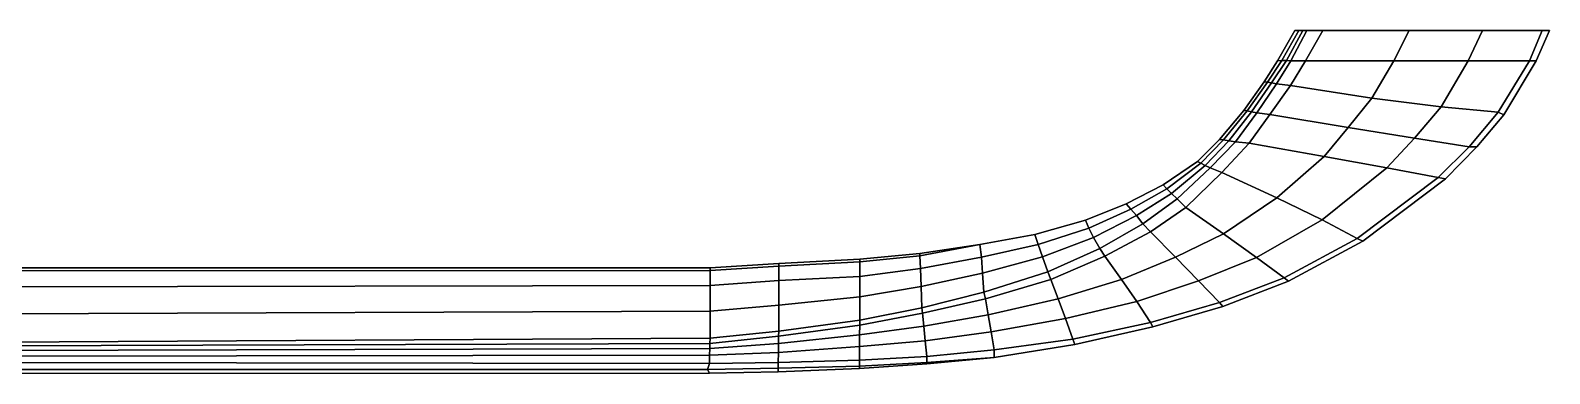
# Model space of a CAD drawing. Extents: x -125 to 123, y -28 to 0.
# Drawn here: x 0.2 to 122.5, y -27.6 to 0 of the extents above; entities that cross this region are included whole.
import ezdxf

# ---------------------------------------------------------------- set-up
doc = ezdxf.new("R2010")
doc.units = 0
doc.layers.add('METAL', color=5, linetype='CONTINUOUS')

msp = doc.modelspace()

# ---------------------------------------------------------------- meshes
at = {"layer": 'METAL'}
mesh = msp.add_polyface(dxfattribs=at)
corners = [(101.7, -2.46, 4.61), (100.53, -4.3, 4.63), (101.67, -4.45, 4.44), (102.88, -2.46, 4.42), (98.95, -6.63, 4.63), (100, -6.77, 4.45), (97.25, -8.98, 4.64), (98.34, -9.08, 4.46), (102.34, 0, 2.33), (102.02, -0.01, 0.83), (100.61, -2.46, 0.97), (100.97, -2.44, 2.31), (99.54, -4.15, 1.07), (99.8, -4.17, 2.47), (97.9, -6.46, 1.07), (98.17, -6.49, 2.47), (95.94, -8.78, 1.07), (96.26, -8.83, 2.47), (102.66, 0, 3.61), (101.34, -2.44, 3.57), (102.97, -0.01, 4.68), (101.7, -2.46, 4.61), (100.13, -4.22, 3.66), (100.53, -4.3, 4.63), (98.52, -6.55, 3.66), (98.95, -6.63, 4.63), (96.7, -8.9, 3.66), (97.25, -8.98, 4.64), (100.61, -2.46, 0.29), (102.02, -0.01, 0.29), (99.54, -4.15, 0.37), (97.9, -6.46, 0.37), (95.94, -8.78, 0.37), (99.54, -4.15, 0.02), (97.9, -6.46, 0.02), (97.9, -6.46, 0.13), (99.54, -4.15, 0.13), (102.02, -0.01, 0.11), (100.61, -2.46, 0.11), (95.94, -8.78, 0.13), (102.02, -0.01, 0.02), (100.61, -2.46, 0.02), (95.94, -8.78, 0.02), (101.7, -2.46, -4.58), (102.88, -2.46, -4.38), (101.67, -4.45, -4.4), (100.53, -4.3, -4.59), (100, -6.77, -4.42), (98.95, -6.63, -4.6), (98.34, -9.08, -4.43), (97.25, -8.98, -4.6), (102.34, 0, -2.29), (100.97, -2.44, -2.27), (100.61, -2.46, -0.93), (102.02, -0.01, -0.79), (99.8, -4.17, -2.43), (99.54, -4.15, -1.03), (98.17, -6.49, -2.43), (97.9, -6.46, -1.03), (96.26, -8.83, -2.44), (95.94, -8.78, -1.03), (102.66, 0, -3.58), (101.34, -2.44, -3.53), (100.13, -4.22, -3.62), (101.7, -2.46, -4.58), (100.53, -4.3, -4.59), (98.52, -6.55, -3.62), (98.95, -6.63, -4.6), (96.7, -8.9, -3.63), (97.25, -8.98, -4.6), (100.61, -2.46, -0.25), (102.02, -0.01, -0.25), (99.54, -4.15, -0.33), (97.9, -6.46, -0.33), (95.94, -8.78, -0.33), (99.54, -4.15, -0.1), (97.9, -6.46, -0.1), (100.61, -2.46, -0.07), (102.02, -0.01, -0.07), (94.18, -10.56, -0.33), (94.18, -10.56, -0.1), (95.94, -8.78, -0.1)]
mesh.append_faces([[corners[k] for k in face] for face in [(0, 1, 2, 3), (1, 4, 5, 2), (4, 6, 7, 5), (8, 9, 10, 11), (11, 10, 12, 13), (13, 12, 14, 15), (15, 14, 16, 17), (18, 8, 11, 19), (20, 18, 19, 21), (19, 11, 13, 22), (21, 19, 22, 23), (22, 13, 15, 24), (23, 22, 24, 25), (24, 15, 17, 26), (25, 24, 26, 27), (28, 10, 9, 29), (30, 12, 10, 28), (31, 14, 12, 30), (32, 16, 14, 31), (33, 34, 35, 36), (28, 29, 37, 38), (36, 30, 28, 38), (31, 30, 36, 35), (32, 31, 35, 39), (38, 37, 40, 41), (36, 38, 41, 33), (39, 35, 34, 42), (43, 44, 45, 46), (46, 45, 47, 48), (48, 47, 49, 50), (51, 52, 53, 54), (52, 55, 56, 53), (55, 57, 58, 56), (57, 59, 60, 58), (61, 62, 52, 51), (62, 63, 55, 52), (64, 65, 63, 62), (63, 66, 57, 55), (65, 67, 66, 63), (66, 68, 59, 57), (67, 69, 68, 66), (70, 71, 54, 53), (72, 70, 53, 56), (73, 72, 56, 58), (74, 73, 58, 60), (33, 75, 76, 34), (70, 77, 78, 71), (75, 77, 70, 72), (73, 76, 75, 72), (79, 80, 81, 74), (74, 81, 76, 73), (77, 41, 40, 78), (75, 33, 41, 77), (81, 42, 34, 76)]])
mesh = msp.add_polyface(dxfattribs=at)
corners = [(102.97, -0.01, 4.68), (101.7, -2.46, 4.61), (102.88, -2.46, 4.42), (104.27, -0.01, 4.48), (115.5, 0, 1.88), (115.5, -0.01, 0.83), (104.27, -0.01, 0.83), (104.27, 0, 2.26), (102.02, -0.01, 0.83), (102.34, 0, 2.33), (104.27, 0, 3.48), (102.66, 0, 3.61), (104.27, -0.01, 4.48), (102.97, -0.01, 4.68), (104.29, -0.01, 0.29), (115.65, -0.01, 0.29), (114.13, -11.97, 0.37), (113.54, -11.84, 1.07), (107.04, -16.76, 1.29), (107.48, -16.97, 0.56), (101.16, -19.92, 1.67), (101.5, -20.19, 0.9), (102.02, -0.01, 0.29), (104.29, -0.01, 0.02), (102.02, -0.01, 0.02), (102.02, -0.01, 0.11), (104.29, -0.01, 0.11), (115.65, -0.01, 0.11), (107.48, -16.97, 0.56), (101.5, -20.19, 0.9), (101.5, -20.19, 0.31), (107.48, -16.97, 0.19), (111.22, -0.01, 3.57), (109.97, -2.46, 3.53), (101.67, -4.45, 4.44), (108.22, -5.46, 3.57), (106.3, -7.82, 3.61), (100, -6.77, 4.45), (98.34, -9.08, 4.46), (104.37, -10.16, 3.65), (111.65, -8.69, 2.45), (109.43, -11.08, 2.52), (100.56, -13.48, 3.8), (104.2, -15.25, 2.71), (113.54, -11.84, 1.07), (107.04, -16.76, 1.29), (98.92, -18.29, 3.01), (101.16, -19.92, 1.67), (111.22, -0.01, 3.57), (110.51, 0, 2.97), (113.79, -6.17, 2.39), (115.65, -0.01, 0.02), (101.5, -20.19, 0.02), (107.48, -16.97, 0.02), (102.97, -0.01, -4.65), (104.27, -0.01, -4.45), (102.88, -2.46, -4.38), (101.7, -2.46, -4.58), (115.5, 0, -1.85), (104.27, 0, -2.23), (104.27, -0.01, -0.79), (115.5, -0.01, -0.79), (102.34, 0, -2.29), (102.02, -0.01, -0.79), (104.27, 0, -3.44), (102.97, -0.01, -4.65), (101.7, -2.46, -4.58), (101.34, -2.44, -3.53), (102.66, 0, -3.58), (102.66, 0, -3.58), (104.27, -0.01, -4.45), (102.97, -0.01, -4.65), (104.29, -0.01, -0.25), (115.65, -0.01, -0.25), (114.13, -11.97, -0.33), (107.48, -16.97, -0.52), (107.04, -16.76, -1.26), (113.54, -11.84, -1.03), (101.5, -20.19, -0.87), (101.16, -19.92, -1.64), (102.02, -0.01, -0.25), (104.29, -0.01, -0.07), (102.02, -0.01, -0.07), (115.65, -0.01, -0.07), (107.48, -16.97, -0.52), (107.48, -16.97, -0.16), (101.5, -20.19, -0.28), (101.5, -20.19, -0.87), (111.22, -0.01, -3.53), (109.97, -2.46, -3.5), (108.22, -5.46, -3.53), (101.67, -4.45, -4.4), (106.3, -7.82, -3.57), (104.37, -10.16, -3.62), (98.34, -9.08, -4.43), (100, -6.77, -4.42), (111.65, -8.69, -2.42), (109.43, -11.08, -2.48), (104.2, -15.25, -2.68), (100.56, -13.48, -3.76), (113.54, -11.84, -1.03), (107.04, -16.76, -1.26), (101.16, -19.92, -1.64), (98.92, -18.29, -2.97), (110.51, 0, -2.93), (111.22, -0.01, -3.53), (113.79, -6.17, -2.35)]
mesh.append_faces([[corners[k] for k in face] for face in [(0, 1, 2, 3), (4, 5, 6, 7), (7, 6, 8, 9), (7, 10, 4, 4), (10, 7, 9, 11), (12, 10, 11, 13), (14, 6, 5, 15), (16, 17, 18, 19), (19, 18, 20, 21), (22, 8, 6, 14), (23, 24, 25, 26), (14, 15, 27, 26), (28, 29, 30, 31), (22, 14, 26, 25), (32, 3, 2, 33), (33, 2, 34, 35), (36, 37, 38, 39), (35, 34, 37, 36), (40, 36, 39, 41), (41, 39, 42, 43), (44, 41, 43, 45), (45, 43, 46, 47), (12, 48, 49, 10), (50, 35, 36, 40), (26, 27, 51, 23), (31, 30, 52, 53), (54, 55, 56, 57), (58, 59, 60, 61), (59, 62, 63, 60), (59, 58, 64, 64), (65, 66, 67, 68), (64, 69, 62, 59), (70, 71, 69, 64), (72, 73, 61, 60), (74, 75, 76, 77), (75, 78, 79, 76), (80, 72, 60, 63), (23, 81, 82, 24), (72, 81, 83, 73), (84, 85, 86, 87), (80, 82, 81, 72), (88, 89, 56, 55), (89, 90, 91, 56), (92, 93, 94, 95), (90, 92, 95, 91), (96, 97, 93, 92), (97, 98, 99, 93), (100, 101, 98, 97), (101, 102, 103, 98), (70, 64, 104, 105), (106, 96, 92, 90), (81, 23, 51, 83), (85, 53, 52, 86)]])
mesh = msp.add_polyface(dxfattribs=at)
corners = [(121.93, -0.01, 0.83), (115.5, -0.01, 0.83), (115.5, 0, 1.88), (104.27, 0, 3.48), (110.51, 0, 2.97), (114.26, 0, 2.43), (122.52, -0.01, 0.29), (121.93, -0.01, 0.83), (120.89, -2.46, 0.83), (121.43, -2.46, 0.32), (118.38, -6.6, 0.89), (118.83, -6.79, 0.31), (116.04, -9.37, 0.98), (116.66, -9.37, 0.34), (115.65, -0.01, 0.29), (122.52, -0.01, 0.29), (113.54, -11.84, 1.07), (114.13, -11.97, 0.37), (118.83, -6.79, 0.02), (121.43, -2.46, 0.02), (121.43, -2.46, 0.13), (118.83, -6.79, 0.11), (116.66, -9.37, 0.02), (116.66, -9.37, 0.12), (107.48, -16.97, 0.02), (114.13, -11.97, 0.02), (114.13, -11.97, 0.13), (107.48, -16.97, 0.19), (122.52, -0.01, 0.29), (121.43, -2.46, 0.32), (122.52, -0.01, 0.11), (118.83, -6.79, 0.31), (116.66, -9.37, 0.34), (114.13, -11.97, 0.37), (107.48, -16.97, 0.56), (122.52, -0.01, 0.11), (115.65, -0.01, 0.11), (117.11, -0.01, 2.35), (117.11, -0.01, 2.35), (111.22, -0.01, 3.57), (109.97, -2.46, 3.53), (115.97, -2.46, 2.34), (121.93, -0.01, 0.83), (120.89, -2.46, 0.83), (108.22, -5.46, 3.57), (113.79, -6.17, 2.39), (118.38, -6.6, 0.89), (116.04, -9.37, 0.98), (111.65, -8.69, 2.45), (109.43, -11.08, 2.52), (113.54, -11.84, 1.07), (111.22, -0.01, 3.57), (122.52, -0.01, 0.02), (122.52, -0.01, 0.02), (115.65, -0.01, 0.02), (121.93, -0.01, -0.79), (115.5, 0, -1.85), (115.5, -0.01, -0.79), (114.26, 0, -2.4), (110.51, 0, -2.93), (104.27, 0, -3.44), (122.52, -0.01, -0.25), (121.43, -2.46, -0.28), (120.89, -2.46, -0.79), (121.93, -0.01, -0.79), (118.83, -6.79, -0.27), (118.38, -6.6, -0.86), (116.66, -9.37, -0.3), (116.04, -9.37, -0.94), (115.65, -0.01, -0.25), (122.52, -0.01, -0.25), (114.13, -11.97, -0.33), (113.54, -11.84, -1.03), (118.83, -6.79, -0.08), (121.43, -2.46, -0.09), (116.66, -9.37, -0.09), (107.48, -16.97, -0.16), (114.13, -11.97, -0.1), (122.52, -0.01, -0.25), (122.52, -0.01, -0.07), (121.43, -2.46, -0.28), (118.83, -6.79, -0.27), (116.66, -9.37, -0.3), (114.13, -11.97, -0.33), (107.48, -16.97, -0.52), (115.65, -0.01, -0.07), (122.52, -0.01, -0.07), (117.11, -0.01, -2.32), (117.11, -0.01, -2.32), (115.97, -2.46, -2.3), (109.97, -2.46, -3.5), (111.22, -0.01, -3.53), (121.93, -0.01, -0.79), (120.89, -2.46, -0.79), (113.79, -6.17, -2.35), (108.22, -5.46, -3.53), (118.38, -6.6, -0.86), (116.04, -9.37, -0.94), (113.54, -11.84, -1.03), (109.43, -11.08, -2.48), (111.65, -8.69, -2.42), (111.22, -0.01, -3.53)]
mesh.append_faces([[corners[k] for k in face] for face in [(0, 1, 2, 2), (3, 4, 5, 2), (6, 7, 8, 9), (9, 8, 10, 11), (11, 10, 12, 13), (14, 1, 0, 15), (13, 12, 16, 17), (18, 19, 20, 21), (22, 18, 21, 23), (24, 25, 26, 27), (28, 29, 20, 30), (29, 31, 21, 20), (31, 32, 23, 21), (33, 34, 27, 26), (14, 15, 35, 36), (32, 33, 26, 23), (37, 0, 2, 5), (38, 39, 40, 41), (42, 38, 41, 43), (41, 40, 44, 45), (43, 41, 45, 46), (47, 48, 49, 50), (51, 37, 5, 4), (46, 45, 48, 47), (30, 20, 19, 52), (36, 35, 53, 54), (23, 26, 25, 22), (55, 56, 57, 57), (58, 59, 60, 56), (61, 62, 63, 64), (62, 65, 66, 63), (65, 67, 68, 66), (69, 70, 55, 57), (67, 71, 72, 68), (18, 73, 74, 19), (22, 75, 73, 18), (24, 76, 77, 25), (78, 79, 74, 80), (80, 74, 73, 81), (81, 73, 75, 82), (83, 77, 76, 84), (69, 85, 86, 70), (82, 75, 77, 83), (87, 58, 56, 55), (88, 89, 90, 91), (92, 93, 89, 88), (89, 94, 95, 90), (93, 96, 94, 89), (97, 98, 99, 100), (101, 59, 58, 87), (96, 97, 100, 94), (79, 52, 19, 74), (85, 54, 53, 86), (75, 22, 25, 77)]])
mesh = msp.add_polyface(dxfattribs=at)
corners = [(97.25, -8.98, 4.64), (95.21, -11.07, 4.7), (96.14, -11.45, 4.55), (98.34, -9.08, 4.46), (92.53, -13.57, 4.77), (93.24, -14.26, 4.65), (96.26, -8.83, 2.47), (95.94, -8.78, 1.07), (94.18, -10.56, 1.07), (94.45, -10.7, 2.49), (91.42, -12.43, 1.07), (91.72, -12.76, 2.52), (96.7, -8.9, 3.66), (94.79, -10.88, 3.7), (97.25, -8.98, 4.64), (95.21, -11.07, 4.7), (92.09, -13.14, 3.75), (92.53, -13.57, 4.77), (101.5, -20.19, 0.9), (101.16, -19.92, 1.67), (95.96, -21.91, 1.98), (96.21, -22.24, 1.35), (94.18, -10.56, 0.37), (95.94, -8.78, 0.37), (91.42, -12.43, 0.37), (90.39, -23.52, 2.33), (90.59, -23.88, 1.57), (96.21, -22.24, 0.02), (101.5, -20.19, 0.02), (101.5, -20.19, 0.31), (96.21, -22.24, 0.46), (95.94, -8.78, 0.02), (94.18, -10.56, 0.02), (94.18, -10.56, 0.13), (95.94, -8.78, 0.13), (101.5, -20.19, 0.9), (96.21, -22.24, 1.35), (91.42, -12.43, 0.13), (90.59, -23.88, 1.57), (90.59, -23.88, 0.53), (104.37, -10.16, 3.65), (100.56, -13.48, 3.8), (96.28, -16.4, 4), (90.4, -16.23, 4.66), (92.4, -18.27, 4.13), (104.2, -15.25, 2.71), (98.92, -18.29, 3.01), (94.25, -20.16, 3.24), (101.16, -19.92, 1.67), (95.96, -21.91, 1.98), (89.29, -21.83, 3.5), (90.39, -23.52, 2.33), (91.42, -12.43, 0.02), (90.59, -23.88, 0.02), (97.25, -8.98, -4.6), (98.34, -9.08, -4.43), (96.14, -11.45, -4.51), (95.21, -11.07, -4.66), (93.24, -14.26, -4.61), (92.53, -13.57, -4.74), (96.26, -8.83, -2.44), (94.45, -10.7, -2.46), (94.18, -10.56, -1.03), (95.94, -8.78, -1.03), (91.72, -12.76, -2.48), (91.42, -12.43, -1.03), (96.7, -8.9, -3.63), (94.79, -10.88, -3.67), (97.25, -8.98, -4.6), (95.21, -11.07, -4.66), (92.09, -13.14, -3.72), (92.53, -13.57, -4.74), (101.5, -20.19, -0.87), (96.21, -22.24, -1.32), (95.96, -21.91, -1.95), (101.16, -19.92, -1.64), (94.18, -10.56, -0.33), (95.94, -8.78, -0.33), (91.42, -12.43, -0.33), (90.59, -23.88, -1.53), (90.39, -23.52, -2.29), (96.21, -22.24, -0.43), (101.5, -20.19, -0.28), (95.94, -8.78, -0.1), (94.18, -10.56, -0.1), (101.5, -20.19, -0.87), (96.21, -22.24, -1.32), (91.42, -12.43, -0.1), (90.59, -23.88, -0.5), (90.59, -23.88, -1.53), (104.37, -10.16, -3.62), (100.56, -13.48, -3.76), (96.28, -16.4, -3.97), (92.4, -18.27, -4.09), (90.4, -16.23, -4.62), (104.2, -15.25, -2.68), (98.92, -18.29, -2.97), (94.25, -20.16, -3.2), (101.16, -19.92, -1.64), (95.96, -21.91, -1.95), (90.39, -23.52, -2.29), (89.29, -21.83, -3.46)]
mesh.append_faces([[corners[k] for k in face] for face in [(0, 1, 2, 3), (1, 4, 5, 2), (6, 7, 8, 9), (9, 8, 10, 11), (12, 6, 9, 13), (14, 12, 13, 15), (13, 9, 11, 16), (15, 13, 16, 17), (18, 19, 20, 21), (22, 8, 7, 23), (24, 10, 8, 22), (21, 20, 25, 26), (27, 28, 29, 30), (31, 32, 33, 34), (35, 36, 30, 29), (22, 23, 34, 33), (24, 22, 33, 37), (36, 38, 39, 30), (40, 3, 2, 41), (41, 2, 5, 42), (42, 5, 43, 44), (45, 41, 42, 46), (46, 42, 44, 47), (48, 46, 47, 49), (49, 47, 50, 51), (37, 33, 32, 52), (30, 39, 53, 27), (54, 55, 56, 57), (57, 56, 58, 59), (60, 61, 62, 63), (61, 64, 65, 62), (66, 67, 61, 60), (68, 69, 67, 66), (67, 70, 64, 61), (69, 71, 70, 67), (72, 73, 74, 75), (76, 77, 63, 62), (78, 76, 62, 65), (73, 79, 80, 74), (27, 81, 82, 28), (31, 83, 84, 32), (85, 82, 81, 86), (78, 87, 84, 76), (86, 81, 88, 89), (90, 91, 56, 55), (91, 92, 58, 56), (92, 93, 94, 58), (95, 96, 92, 91), (96, 97, 93, 92), (98, 99, 97, 96), (99, 100, 101, 97), (87, 52, 32, 84), (81, 27, 53, 88)]])
mesh = msp.add_polyface(dxfattribs=at)
corners = [(92.53, -13.57, 4.77), (89.78, -15.57, 4.75), (90.4, -16.23, 4.66), (93.24, -14.26, 4.65), (86.33, -17.58, 4.75), (82.13, -19.44, 4.79), (82.36, -20.07, 4.79), (86.73, -18.2, 4.71), (91.72, -12.76, 2.52), (91.42, -12.43, 1.07), (88.43, -13.97, 1.07), (88.81, -14.39, 2.51), (85.43, -15.93, 2.51), (85.17, -15.3, 1.07), (81.09, -16.45, 1.06), (81.36, -17.24, 2.6), (92.09, -13.14, 3.75), (89.26, -14.92, 3.74), (92.53, -13.57, 4.77), (89.78, -15.57, 4.75), (85.82, -16.69, 3.74), (81.7, -18.24, 3.85), (86.33, -17.58, 4.75), (82.13, -19.44, 4.79), (90.59, -23.88, 1.57), (90.39, -23.52, 2.33), (84.15, -24.86, 2.81), (84.31, -25.3, 2.01), (85.17, -15.3, 0.37), (85.17, -15.3, 1.07), (88.43, -13.97, 0.46), (91.42, -12.43, 0.37), (84.31, -25.3, 0.02), (90.59, -23.88, 0.02), (90.59, -23.88, 0.53), (84.31, -25.3, 0.68), (88.43, -13.97, 0.02), (85.17, -15.3, 0.02), (85.17, -15.3, 0.13), (88.43, -13.97, 0.17), (90.59, -23.88, 1.57), (84.31, -25.3, 2.01), (91.42, -12.43, 0.13), (88.07, -20.06, 4.29), (82.96, -21.61, 4.45), (92.4, -18.27, 4.13), (89.29, -21.83, 3.5), (83.55, -23.2, 3.79), (90.39, -23.52, 2.33), (84.15, -24.86, 2.81), (94.25, -20.16, 3.24), (91.42, -12.43, 0.02), (92.53, -13.57, -4.74), (93.24, -14.26, -4.61), (90.4, -16.23, -4.62), (89.78, -15.57, -4.71), (86.33, -17.58, -4.71), (86.73, -18.2, -4.67), (82.36, -20.07, -4.76), (82.13, -19.44, -4.76), (91.72, -12.76, -2.48), (88.81, -14.39, -2.47), (88.43, -13.97, -1.03), (91.42, -12.43, -1.03), (85.43, -15.93, -2.47), (81.36, -17.24, -2.57), (81.09, -16.45, -1.02), (85.17, -15.3, -1.03), (92.09, -13.14, -3.72), (89.26, -14.92, -3.7), (92.53, -13.57, -4.74), (89.78, -15.57, -4.71), (85.82, -16.69, -3.7), (81.7, -18.24, -3.81), (86.33, -17.58, -4.71), (82.13, -19.44, -4.76), (90.59, -23.88, -1.53), (84.31, -25.3, -1.97), (84.15, -24.86, -2.78), (90.39, -23.52, -2.29), (85.17, -15.3, -0.33), (88.43, -13.97, -0.43), (85.17, -15.3, -1.03), (91.42, -12.43, -0.33), (84.31, -25.3, -0.64), (90.59, -23.88, -0.5), (88.43, -13.97, -0.13), (85.17, -15.3, -0.1), (90.59, -23.88, -1.53), (84.31, -25.3, -1.97), (91.42, -12.43, -0.1), (81.09, -16.45, -0.3), (81.09, -16.45, -0.04), (88.07, -20.06, -4.25), (82.96, -21.61, -4.42), (92.4, -18.27, -4.09), (89.29, -21.83, -3.46), (83.55, -23.2, -3.76), (90.39, -23.52, -2.29), (84.15, -24.86, -2.78), (94.25, -20.16, -3.2), (81.09, -16.45, 0.02)]
mesh.append_faces([[corners[k] for k in face] for face in [(0, 1, 2, 3), (4, 5, 6, 7), (1, 4, 7, 2), (8, 9, 10, 11), (12, 13, 14, 15), (11, 10, 13, 12), (16, 8, 11, 17), (18, 16, 17, 19), (20, 12, 15, 21), (22, 20, 21, 23), (17, 11, 12, 20), (19, 17, 20, 22), (24, 25, 26, 27), (28, 29, 10, 30), (30, 10, 9, 31), (32, 33, 34, 35), (36, 37, 38, 39), (40, 41, 35, 34), (28, 30, 39, 38), (30, 31, 42, 39), (43, 7, 6, 44), (45, 2, 7, 43), (46, 43, 44, 47), (48, 46, 47, 49), (50, 45, 43, 46), (39, 42, 51, 36), (52, 53, 54, 55), (56, 57, 58, 59), (55, 54, 57, 56), (60, 61, 62, 63), (64, 65, 66, 67), (61, 64, 67, 62), (68, 69, 61, 60), (70, 71, 69, 68), (72, 73, 65, 64), (74, 75, 73, 72), (69, 72, 64, 61), (71, 74, 72, 69), (76, 77, 78, 79), (80, 81, 62, 82), (81, 83, 63, 62), (32, 84, 85, 33), (36, 86, 87, 37), (88, 85, 84, 89), (80, 87, 86, 81), (81, 86, 90, 83), (91, 92, 87, 80), (93, 94, 58, 57), (95, 93, 57, 54), (96, 97, 94, 93), (98, 99, 97, 96), (100, 96, 93, 95), (86, 36, 51, 90), (92, 101, 37, 87)]])
mesh = msp.add_polyface(dxfattribs=at)
corners = [(72.05, -22.78, 4.97), (77.12, -21.61, 4.91), (76.99, -21.08, 4.85), (71.98, -22.35, 4.95), (82.13, -19.44, 4.79), (82.36, -20.07, 4.79), (76.78, -18.27, 2.67), (76.67, -17.24, 1.07), (71.82, -18.17, 1.13), (71.88, -19.17, 2.7), (81.36, -17.24, 2.6), (81.09, -16.45, 1.06), (76.88, -19.55, 4.22), (71.93, -20.63, 4.46), (76.88, -19.55, 4.22), (71.93, -20.63, 4.46), (81.7, -18.24, 3.85), (82.13, -19.44, 4.79), (77.8, -26.35, 2.43), (77.8, -25.73, 3.3), (72.39, -26.28, 3.59), (72.39, -26.76, 2.79), (76.67, -17.24, 0.37), (76.67, -17.24, 1.07), (81.09, -16.45, 1.06), (81.09, -16.45, 0.34), (85.17, -15.3, 1.07), (85.17, -15.3, 0.37), (84.31, -25.3, 2.01), (84.15, -24.86, 2.81), (81.09, -16.45, 0.02), (76.67, -17.24, 0.02), (76.67, -17.24, 0.13), (81.09, -16.45, 0.08), (77.8, -26.35, 2.43), (72.39, -26.76, 2.79), (72.39, -26.86, 0.94), (77.8, -26.35, 0.82), (85.17, -15.3, 0.13), (84.31, -25.3, 2.01), (84.31, -25.3, 0.68), (77.34, -22.91, 4.62), (72.16, -23.83, 4.7), (82.96, -21.61, 4.45), (77.56, -24.28, 4.08), (72.27, -25, 4.23), (77.8, -25.73, 3.3), (72.39, -26.28, 3.59), (83.55, -23.2, 3.79), (84.15, -24.86, 2.81), (72.39, -26.86, 0.02), (77.8, -26.35, 0.02), (85.17, -15.3, 0.02), (84.31, -25.3, 0.02), (72.05, -22.78, -4.94), (71.98, -22.35, -4.92), (76.99, -21.08, -4.82), (77.12, -21.61, -4.87), (82.13, -19.44, -4.76), (82.36, -20.07, -4.76), (76.78, -18.27, -2.63), (71.88, -19.17, -2.67), (71.82, -18.17, -1.09), (76.67, -17.24, -1.03), (81.36, -17.24, -2.57), (81.09, -16.45, -1.02), (76.88, -19.55, -4.19), (71.93, -20.63, -4.42), (71.93, -20.63, -4.42), (76.88, -19.55, -4.19), (81.7, -18.24, -3.81), (82.13, -19.44, -4.76), (77.8, -26.35, -2.39), (72.39, -26.76, -2.75), (72.39, -26.28, -3.55), (77.8, -25.73, -3.26), (76.67, -17.24, -0.33), (81.09, -16.45, -0.3), (81.09, -16.45, -1.02), (76.67, -17.24, -1.03), (85.17, -15.3, -0.33), (85.17, -15.3, -1.03), (71.82, -17.96, -0.6), (84.31, -25.3, -1.97), (84.15, -24.86, -2.78), (81.09, -16.45, -0.04), (76.67, -17.24, -0.1), (71.82, -17.96, -0.22), (71.82, -17.96, 0.02), (77.8, -26.35, -2.39), (77.8, -26.35, -0.78), (72.39, -26.86, -0.9), (72.39, -26.76, -2.75), (84.31, -25.3, -1.97), (84.31, -25.3, -0.64), (77.34, -22.91, -4.58), (72.16, -23.83, -4.66), (82.96, -21.61, -4.42), (77.56, -24.28, -4.04), (72.27, -25, -4.2), (77.8, -25.73, -3.26), (72.39, -26.28, -3.55), (83.55, -23.2, -3.76), (84.15, -24.86, -2.78)]
mesh.append_faces([[corners[k] for k in face] for face in [(0, 1, 2, 3), (4, 2, 1, 5), (6, 7, 8, 9), (10, 11, 7, 6), (12, 6, 9, 13), (2, 14, 15, 3), (16, 10, 6, 12), (17, 16, 14, 2), (18, 19, 20, 21), (22, 23, 24, 25), (25, 24, 26, 27), (28, 29, 19, 18), (30, 31, 32, 33), (34, 35, 36, 37), (22, 25, 33, 32), (25, 27, 38, 33), (39, 34, 37, 40), (41, 1, 0, 42), (43, 5, 1, 41), (44, 41, 42, 45), (46, 44, 45, 47), (48, 43, 41, 44), (49, 48, 44, 46), (37, 36, 50, 51), (33, 38, 52, 30), (40, 37, 51, 53), (54, 55, 56, 57), (58, 59, 57, 56), (60, 61, 62, 63), (64, 60, 63, 65), (66, 67, 61, 60), (56, 55, 68, 69), (70, 66, 60, 64), (71, 56, 69, 70), (72, 73, 74, 75), (76, 77, 78, 79), (77, 80, 81, 78), (82, 76, 79, 62), (83, 72, 75, 84), (30, 85, 86, 31), (31, 86, 87, 88), (89, 90, 91, 92), (76, 86, 85, 77), (87, 86, 76, 82), (93, 94, 90, 89), (95, 96, 54, 57), (97, 95, 57, 59), (98, 99, 96, 95), (100, 101, 99, 98), (102, 98, 95, 97), (103, 100, 98, 102), (90, 51, 50, 91), (94, 53, 51, 90)]])
mesh = msp.add_polyface(dxfattribs=at)
corners = [(66.99, -23.74, 5.04), (67, -23.35, 4.93), (60.47, -24.23, 4.97), (60.46, -24.64, 5.02), (72.05, -22.78, 4.97), (71.98, -22.35, 4.95), (67, -19.82, 2.69), (67, -18.64, 1.13), (60.47, -18.99, 1.1), (60.47, -20.15, 2.98), (71.88, -19.17, 2.7), (71.82, -18.17, 1.13), (67, -21.46, 4.51), (60.47, -22.13, 4.53), (67, -21.46, 4.51), (60.47, -22.13, 4.53), (71.93, -20.63, 4.46), (71.93, -20.63, 4.46), (66.96, -27.04, 2.95), (66.96, -26.56, 3.83), (60.43, -26.74, 4.03), (60.43, -27.21, 3.18), (67, -18.43, 0.64), (71.82, -17.96, 0.64), (76.67, -17.24, 1.07), (76.67, -17.24, 0.37), (60.47, -18.78, 0.63), (72.39, -26.76, 2.79), (72.39, -26.28, 3.59), (76.67, -17.24, 0.02), (71.82, -17.96, 0.02), (71.82, -17.96, 0.25), (76.67, -17.24, 0.13), (67, -18.43, 0.02), (60.47, -18.78, 0.02), (60.47, -18.78, 0.25), (67, -18.43, 0.25), (66.96, -27.23, 0.02), (72.39, -26.86, 0.02), (72.39, -26.86, 0.94), (66.96, -27.23, 1), (66.96, -27.04, 2.95), (60.43, -27.21, 3.18), (60.43, -27.5, 1.1), (67, -18.43, 0.64), (60.47, -18.78, 0.63), (72.39, -26.76, 2.79), (72.16, -23.83, 4.7), (66.99, -23.74, 5.04), (66.98, -24.53, 4.77), (60.46, -24.64, 5.02), (60.45, -25.23, 4.8), (72.27, -25, 4.23), (66.97, -25.47, 4.37), (72.39, -26.28, 3.59), (66.96, -26.56, 3.83), (60.44, -25.94, 4.48), (60.43, -26.74, 4.03), (66.99, -23.74, -5), (60.46, -24.64, -4.98), (60.47, -24.23, -4.93), (67, -23.35, -4.89), (72.05, -22.78, -4.94), (71.98, -22.35, -4.92), (67, -19.82, -2.66), (60.47, -20.15, -2.95), (60.47, -18.99, -1.06), (67, -18.64, -1.09), (71.88, -19.17, -2.67), (71.82, -18.17, -1.09), (67, -21.46, -4.47), (60.47, -22.13, -4.49), (60.47, -22.13, -4.49), (67, -21.46, -4.47), (71.93, -20.63, -4.42), (71.93, -20.63, -4.42), (66.96, -27.04, -2.92), (60.43, -27.21, -3.14), (60.43, -26.74, -3.99), (66.96, -26.56, -3.8), (67, -18.43, -0.6), (71.82, -17.96, -0.6), (60.47, -18.78, -0.59), (72.39, -26.76, -2.75), (72.39, -26.28, -3.55), (60.43, -27.5, 0.02), (60.43, -27.5, -1.06), (66.96, -27.23, -0.96), (67, -18.43, -0.22), (60.47, -18.78, -0.21), (72.39, -26.86, -0.9), (66.96, -27.04, -2.92), (60.43, -27.21, -3.14), (67, -18.43, -0.6), (71.82, -17.96, -0.22), (60.47, -18.78, -0.59), (72.39, -26.76, -2.75), (72.16, -23.83, -4.66), (66.98, -24.53, -4.73), (66.99, -23.74, -5), (60.45, -25.23, -4.77), (60.46, -24.64, -4.98), (72.27, -25, -4.2), (66.97, -25.47, -4.33), (72.39, -26.28, -3.55), (66.96, -26.56, -3.8), (60.44, -25.94, -4.44), (60.43, -26.74, -3.99)]
mesh.append_faces([[corners[k] for k in face] for face in [(0, 1, 2, 3), (4, 5, 1, 0), (6, 7, 8, 9), (10, 11, 7, 6), (12, 6, 9, 13), (1, 14, 15, 2), (16, 10, 6, 12), (5, 17, 14, 1), (18, 19, 20, 21), (22, 7, 11, 23), (23, 11, 24, 25), (26, 8, 7, 22), (27, 28, 19, 18), (29, 30, 31, 32), (33, 34, 35, 36), (37, 38, 39, 40), (41, 42, 43, 40), (44, 23, 31, 36), (31, 23, 25, 32), (45, 44, 36, 35), (46, 41, 40, 39), (47, 4, 48, 49), (49, 48, 50, 51), (52, 47, 49, 53), (54, 52, 53, 55), (53, 49, 51, 56), (55, 53, 56, 57), (36, 31, 30, 33), (58, 59, 60, 61), (62, 58, 61, 63), (64, 65, 66, 67), (68, 64, 67, 69), (70, 71, 65, 64), (61, 60, 72, 73), (74, 70, 64, 68), (63, 61, 73, 75), (76, 77, 78, 79), (80, 81, 69, 67), (82, 80, 67, 66), (83, 76, 79, 84), (85, 86, 87, 37), (33, 88, 89, 34), (37, 87, 90, 38), (91, 87, 86, 92), (93, 88, 94, 81), (95, 89, 88, 93), (96, 90, 87, 91), (97, 98, 99, 62), (98, 100, 101, 99), (102, 103, 98, 97), (104, 105, 103, 102), (103, 106, 100, 98), (105, 107, 106, 103), (88, 33, 30, 94)]])
mesh = msp.add_polyface(dxfattribs=at)
corners = [(54.94, -24.78, 5.01), (-2.24, -25.11, 4.99), (-2.24, -25.42, 5.01), (54.93, -25.22, 5), (60.46, -24.64, 5.02), (60.47, -24.23, 4.97), (54.94, -20.56, 3.01), (54.94, -19.33, 1.1), (-2.24, -19.37, 1.09), (-2.24, -20.67, 3.01), (60.47, -20.15, 2.98), (60.47, -18.99, 1.1), (54.94, -22.62, 4.57), (54.94, -20.56, 3.01), (-2.24, -20.67, 3.01), (-2.24, -22.83, 4.55), (54.94, -22.62, 4.57), (-2.24, -22.83, 4.55), (60.47, -22.13, 4.53), (60.47, -22.13, 4.53), (54.73, -27.31, 3.35), (54.9, -26.82, 4.21), (-2.24, -26.76, 4.37), (-2.24, -27.32, 3.44), (-2.24, -19.13, 0.67), (54.94, -19.13, 0.63), (60.43, -27.21, 3.18), (60.43, -26.74, 4.03), (60.47, -18.78, 0.63), (60.43, -27.5, 0.02), (66.96, -27.23, 0.02), (66.96, -27.23, 1), (60.43, -27.5, 1.1), (-2.24, -27.65, 0.02), (54.9, -27.61, 0.02), (54.9, -27.61, 1.14), (-2.24, -27.65, 1.16), (54.94, -19.13, 0.02), (-2.24, -19.13, 0.02), (-2.24, -19.13, 0.26), (54.94, -19.13, 0.25), (54.73, -27.31, 3.35), (-2.24, -27.32, 3.44), (-2.24, -19.13, 0.67), (54.94, -19.13, 0.63), (60.43, -27.21, 3.18), (60.47, -18.78, 0.63), (60.47, -18.78, 0.25), (60.45, -25.23, 4.8), (60.46, -24.64, 5.02), (54.93, -25.22, 5), (54.92, -25.63, 4.84), (-2.24, -25.42, 5.01), (-2.24, -25.78, 4.9), (60.44, -25.94, 4.48), (54.91, -26.17, 4.58), (60.43, -26.74, 4.03), (54.9, -26.82, 4.21), (-2.24, -26.23, 4.69), (-2.24, -26.76, 4.37), (60.47, -18.78, 0.02), (54.94, -24.78, -4.97), (54.93, -25.22, -4.96), (-2.24, -25.42, -4.98), (-2.24, -25.11, -4.95), (60.47, -24.23, -4.93), (60.46, -24.64, -4.98), (54.94, -20.56, -2.98), (-2.24, -20.67, -2.97), (-2.24, -19.37, -1.05), (54.94, -19.33, -1.06), (60.47, -20.15, -2.95), (60.47, -18.99, -1.06), (54.94, -22.62, -4.53), (-2.24, -22.83, -4.52), (-2.24, -20.67, -2.97), (54.94, -20.56, -2.98), (-2.24, -22.83, -4.52), (54.94, -22.62, -4.53), (60.47, -22.13, -4.49), (60.47, -22.13, -4.49), (54.73, -27.31, -3.32), (-2.24, -27.32, -3.41), (-2.24, -26.76, -4.34), (54.9, -26.82, -4.17), (-2.24, -19.13, -0.63), (54.94, -19.13, -0.59), (60.43, -27.21, -3.14), (60.43, -26.74, -3.99), (60.47, -18.78, -0.59), (-2.24, -27.65, -1.12), (54.9, -27.61, -1.11), (54.94, -19.13, -0.21), (-2.24, -19.13, -0.23), (60.43, -27.5, -1.06), (54.73, -27.31, -3.32), (-2.24, -27.32, -3.41), (-2.24, -19.13, -0.63), (54.94, -19.13, -0.59), (60.43, -27.21, -3.14), (60.47, -18.78, -0.21), (60.47, -18.78, -0.59), (60.45, -25.23, -4.77), (54.92, -25.63, -4.81), (54.93, -25.22, -4.96), (60.46, -24.64, -4.98), (-2.24, -25.78, -4.87), (-2.24, -25.42, -4.98), (60.44, -25.94, -4.44), (54.91, -26.17, -4.54), (60.43, -26.74, -3.99), (54.9, -26.82, -4.17), (-2.24, -26.23, -4.66), (-2.24, -26.76, -4.34)]
mesh.append_faces([[corners[k] for k in face] for face in [(0, 1, 2, 3), (0, 3, 4, 5), (6, 7, 8, 9), (10, 11, 7, 6), (12, 13, 14, 15), (0, 16, 17, 1), (18, 10, 13, 12), (5, 19, 16, 0), (20, 21, 22, 23), (24, 8, 7, 25), (26, 27, 21, 20), (25, 7, 11, 28), (29, 30, 31, 32), (33, 34, 35, 36), (37, 38, 39, 40), (34, 29, 32, 35), (41, 42, 36, 35), (43, 44, 40, 39), (45, 41, 35, 32), (44, 46, 47, 40), (48, 49, 50, 51), (51, 50, 52, 53), (54, 48, 51, 55), (56, 54, 55, 57), (55, 51, 53, 58), (57, 55, 58, 59), (40, 47, 60, 37), (61, 62, 63, 64), (61, 65, 66, 62), (67, 68, 69, 70), (71, 67, 70, 72), (73, 74, 75, 76), (61, 64, 77, 78), (79, 73, 76, 71), (65, 61, 78, 80), (81, 82, 83, 84), (85, 86, 70, 69), (87, 81, 84, 88), (86, 89, 72, 70), (33, 90, 91, 34), (37, 92, 93, 38), (34, 91, 94, 29), (95, 91, 90, 96), (97, 93, 92, 98), (99, 94, 91, 95), (98, 92, 100, 101), (102, 103, 104, 105), (103, 106, 107, 104), (108, 109, 103, 102), (110, 111, 109, 108), (109, 112, 106, 103), (111, 113, 112, 109), (92, 37, 60, 100)]])

doc.saveas('drawing.dxf')
